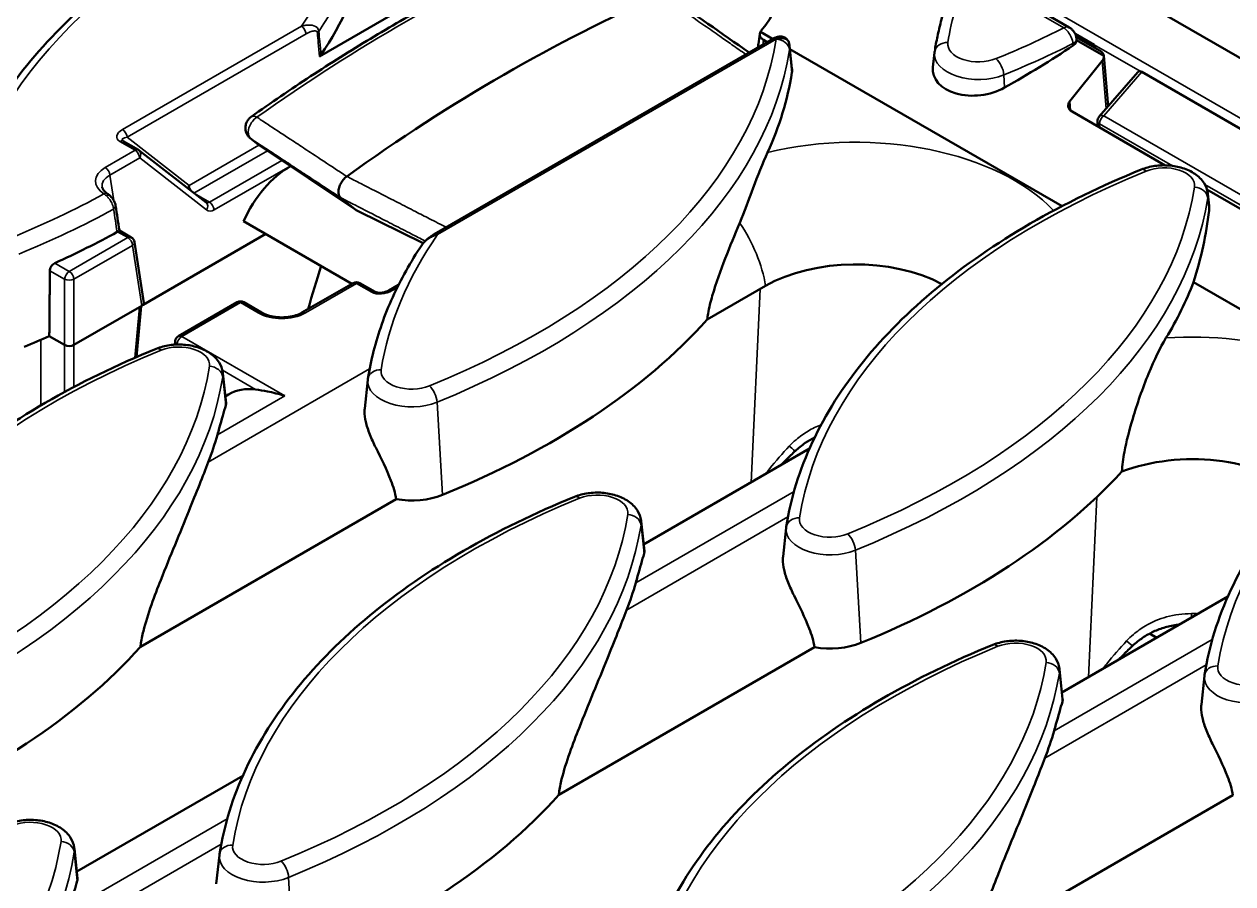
# Model space of a CAD drawing. Header units: millimetres. Extents: x 0 to 4362, y -130 to 2100.
# Drawn here: x 926.9 to 1017.4, y 550.3 to 614.6 of the extents above; entities that cross this region are included whole.
import ezdxf

# ---------------------------------------------------------------- set-up
doc = ezdxf.new("R2010")
doc.units = ezdxf.units.MM
doc.header["$LTSCALE"] = 5
doc.layers.add('Sichtbar (ISO)', color=7, linetype='Continuous', lineweight=50)
doc.layers.add('Sichtbar schmal (ISO)', color=7, linetype='Continuous', lineweight=35)

msp = doc.modelspace()

# ---------------------------------------------------------------- linework, layer by layer
at = {"layer": 'Sichtbar (ISO)'}
for p, q in [((1066.53, 584.064), (712.976, 788.188)), ((949.04, 612.234), (963.97, 620.855)), ((1005.166, 614.405), (997.994, 618.546)), ((982.98, 613.55), (957.638, 598.919)), ((982.956, 613.536), (982.049, 614.059)), ((982.286, 613.463), (982.558, 613.306)), ((1005.602, 613.933), (1007.027, 613.11)), ((1006.94, 613.15), (1005.609, 613.919)), ((1007.475, 612.648), (1005.693, 613.677)), ((1005.718, 613.502), (1005.709, 613.582)), ((1007.766, 612.276), (1005.72, 613.457)), ((984.23, 613.024), (984.412, 611.326)), ((1004.626, 601.024), (984.256, 612.785)), ((995.084, 612.519), (994.966, 611.421)), ((1005.214, 608.877), (1007.638, 611.895)), ((1007.767, 612.266), (1008.071, 608.489)), ((1007.41, 607.725), (1010.295, 611.062)), ((1010.596, 611.07), (1034.783, 597.106)), ((1012.337, 604.079), (1005.379, 608.096)), ((1007.319, 606.976), (1007.29, 607.36)), ((935.481, 605.232), (934.339, 605.892)), ((943.857, 606.107), (944.46, 605.626)), ((951.839, 600.69), (944.526, 605.578)), ((940.546, 601.299), (935.538, 605.194)), ((1030.163, 593.787), (1015.48, 602.264)), ((1015.545, 601.943), (1015.642, 601.039)), ((951.816, 600.707), (950.628, 601.656)), ((943.361, 599.901), (951.474, 595.217)), ((951.877, 600.668), (956.804, 598.25)), ((934.951, 598.69), (934.06, 599.205)), ((935.883, 593.792), (935.195, 598.332)), ((945.021, 598.943), (935.832, 593.637)), ((951.56, 595.267), (947.732, 593.056)), ((953.202, 594.607), (952.06, 595.267)), ((954.967, 595.141), (954.243, 594.723)), ((978.071, 592.538), (982.435, 595.057)), ((1029.989, 586.381), (1014.478, 595.337)), ((935.739, 593.563), (930.663, 590.633)), ((938.487, 591.291), (942.877, 593.826)), ((944.71, 593.056), (943.377, 593.826)), ((935.354, 589.736), (935.7, 593.541)), ((929.959, 590.633), (928.815, 591.293)), ((938.243, 590.933), (938.201, 590.656)), ((941.804, 588.529), (942.045, 586.278)), ((952.658, 588.024), (952.428, 585.878)), ((941.991, 586.789), (942.228, 586.926)), ((986.032, 583.55), (985.927, 583.61)), ((973.305, 575.708), (985.723, 582.878)), ((935.645, 568.043), (954.784, 579.093)), ((973.119, 577.448), (973.36, 575.197)), ((983.973, 576.943), (983.742, 574.797)), ((1004.62, 564.627), (1017.038, 571.797)), ((1011.713, 568.723), (1011.181, 569.03)), ((966.959, 556.962), (986.099, 568.012)), ((1004.433, 566.367), (1004.675, 564.116)), ((1015.287, 565.862), (1015.057, 563.716)), ((930.879, 551.213), (943.297, 558.383)), ((998.274, 545.881), (1017.414, 556.931)), ((930.692, 552.953), (930.934, 550.702)), ((941.546, 552.448), (941.316, 550.302))]:
    msp.add_line(p, q, dxfattribs=at)
for centre, start, end in [((1007.788, 607.398), 139.15741, 184.29153), ((935.231, 604.799), 52.12201, 60), ((934.701, 598.257), 8.61675, 60), ((951.81, 594.834), 60, 120), ((943.127, 593.393), 60, 120), ((938.737, 590.858), 120, 171.38325)]:
    msp.add_arc(centre, 0.5, start, end, dxfattribs=at)
for centre, major_axis, ratio, start_param, end_param in [((974.583, 616.606), (8.812, 1.276), 0.652034, 5.640748, 7.956786), ((890.305, 625.391), (63.043, 0), 0.57735, 5.916288, 6.128522), ((962.838, 498.492), (68.812, 119.187), 0.57735, 0.664325, 0.906481), ((-960.469, -49456.458), (29043.489, -55833.143), 0.546156, 2.334422, 2.334569), ((983.315, 612.032), (-0.826, -1.61), 0.730872, 3.978209, 3.98913), ((963.491, 640.443), (62.553, 9.061), 0.652034, 5.244609, 5.349633), ((1007.322, 613.359), (-0.521, -0.02), 0.560932, 0.728066, 0.947621), ((1006.862, 611.916), (0.035, 1.285), 0.283413, 5.524161, 5.911391), ((1006.765, 612.24), (1.002, 0), 0.576137, 0.061569, 0.783786), ((1006.772, 612.153), (0.992, 0.136), 0.65517, 5.677036, 6.261714), ((921.62, 614.31), (63.043, 0), 0.57735, 6.025513, 6.192687), ((980.944, 611.202), (3.475, 0), 0.57735, 6.192687, 6.345089), ((998.341, 611.541), (-3.368, -0.488), 0.652034, 6.117669, 8.386202), ((1010.605, 610.655), (-0.27, 0.44), 0.563539, 5.794531, 6.460093), ((1006.079, 608.619), (0.992, 0.136), 0.65517, 2.535443, 3.842338), ((945.064, 606.382), (-0.646, -0.72), 0.999697, 0.057578, 0.142406), ((946.792, 599.142), (2.95, 5.11), 0.57735, 0.765298, 1.751132), ((-4604.939, 3278.66), (-4449.035, 6564.789), 0.524494, 3.976107, 3.976393), ((1012.229, 600.599), (3.407, 0.493), 0.652034, 6.108044, 6.259119), ((952.358, 601.547), (-0.5, -0.868), 0.576612, 6.195487, 6.321548), ((952.373, 598.864), (63.193, 9.153), 0.652034, 5.980907, 6.108044), ((890.305, 625.391), (-63.043, 0), 0.57735, 2.23618, 2.334143), ((989.152, 591.179), (9.5, 0), 0.57735, 0.821195, 2.356194), ((994.871, 599.359), (35.4, 61.315), 0.57735, 1.93599, 1.986026), ((952.934, 603.229), (63.043, 0), 0.57735, 5.945087, 6.064604), ((935.382, 593.767), (0.504, 0), 0.572981, 5.501585, 6.369795), ((921.62, 609.411), (-63.568, 0), 0.57735, 2.184893, 2.663872), ((890.305, 620.492), (-63.568, 0), 0.57735, 2.184893, 2.221585), ((930.311, 590.839), (0.5, 0), 0.581753, 3.930789, 5.493989), ((945.65, 580.242), (-3.206, 6.798), 0.625236, 5.900399, 6.33513), ((879.193, 589.815), (63.043, 0), 0.57735, 6.063115, 6.120304), ((1014.406, 576.598), (9.5, 0), 0.57735, 0.599408, 2.162274), ((952.934, 598.33), (-63.568, 0), 0.57735, 2.184893, 2.654483), ((955.944, 581.303), (-4, 0), 0.57735, 1.276578, 2.184893), ((910.508, 578.734), (63.043, 0), 0.57735, 6.063115, 6.120304), ((987.259, 570.222), (-4, 0), 0.57735, 1.276578, 2.184893), ((879.193, 584.916), (-63.568, 0), 0.57735, 2.184893, 2.663872), ((941.823, 567.653), (63.043, 0), 0.57735, 6.063115, 6.120304), ((910.508, 573.835), (-63.568, 0), 0.57735, 2.184893, 2.663872)]:
    msp.add_ellipse(centre, major_axis=major_axis, ratio=ratio, start_param=start_param, end_param=end_param, dxfattribs=at)
for points, knots in [([(921.355, 599.191), (921.693, 601.343), (922.354, 603.472), (924.291, 607.614), (925.567, 609.627), (928.683, 613.479), (930.524, 615.318), (934.711, 618.776), (937.058, 620.394), (942.187, 623.367), (944.97, 624.721), (947.929, 625.926)], [5.5882853, 5.5882853, 5.5882853, 5.5882853, 5.7615256, 5.7615256, 5.9347658, 5.9347658, 6.108006, 6.108006, 6.2812463, 6.2812463, 6.4544865, 6.4544865, 6.4544865, 6.4544865]), ([(966.274, 620.557), (964.789, 619.902), (963.3, 619.205), (960.319, 617.729), (958.826, 616.95), (955.84, 615.313), (954.346, 614.454), (951.361, 612.657), (949.869, 611.72), (946.892, 609.769), (945.406, 608.755), (943.924, 607.705)], [4.5949312, 4.5949312, 4.5949312, 4.5949312, 4.6411297, 4.6411297, 4.6873283, 4.6873283, 4.7335269, 4.7335269, 4.7797255, 4.7797255, 4.8259241, 4.8259241, 4.8259241, 4.8259241]), ([(995.096, 612.605), (995.155, 612.98), (995.223, 613.354), (995.38, 614.1), (995.468, 614.472), (995.664, 615.215), (995.771, 615.585), (996.005, 616.323), (996.131, 616.69), (996.403, 617.423), (996.549, 617.788), (996.703, 618.151)], [5.5882853, 5.5882853, 5.5882853, 5.5882853, 5.6184542, 5.6184542, 5.648623, 5.648623, 5.6787918, 5.6787918, 5.7089607, 5.7089607, 5.7391295, 5.7391295, 5.7391295, 5.7391295]), ([(1005.709, 613.582), (1005.699, 613.66), (1005.682, 613.73), (1005.638, 613.857), (1005.612, 613.916), (1005.552, 614.027), (1005.518, 614.079), (1005.439, 614.18), (1005.396, 614.228), (1005.294, 614.32), (1005.236, 614.365), (1005.166, 614.405)], [0, 0, 0, 0, 0.00591779, 0.00591779, 0.01183558, 0.01183558, 0.01775337, 0.01775337, 0.02367116, 0.02367116, 0.02958895, 0.02958895, 0.02958895, 0.02958895]), ([(981.862, 612.904), (981.874, 612.992), (981.885, 613.08), (981.93, 613.417), (981.964, 613.665), (981.997, 613.914)], [2.9959175, 2.9959175, 2.9959175, 2.9959175, 3.0281739, 3.0281739, 3.1191901, 3.1191901, 3.1191901, 3.1191901]), ([(982.049, 614.059), (982.029, 614.025), (982.014, 613.989), (981.986, 613.879), (981.992, 613.804), (982.045, 613.681), (982.078, 613.632), (982.167, 613.542), (982.222, 613.5), (982.286, 613.463)], [0.0201121, 0.0201121, 0.0201121, 0.0201121, 0.039069, 0.039069, 0.0779464, 0.0779464, 0.104975, 0.104975, 0.1320307, 0.1320307, 0.1320307, 0.1320307]), ([(983.601, 613.718), (983.546, 613.722), (983.495, 613.721), (983.401, 613.71), (983.357, 613.702), (983.275, 613.681), (983.237, 613.669), (983.163, 613.641), (983.128, 613.626), (983.06, 613.594), (983.027, 613.576), (982.995, 613.558)], [0, 0, 0, 0, 0.00960001, 0.00960001, 0.01920003, 0.01920003, 0.02880004, 0.02880004, 0.03840005, 0.03840005, 0.04800007, 0.04800007, 0.04800007, 0.04800007]), ([(984.202, 613.202), (984.19, 613.259), (984.17, 613.318), (984.11, 613.431), (984.07, 613.485), (983.979, 613.575), (983.928, 613.612), (983.827, 613.665), (983.777, 613.683), (983.684, 613.708), (983.641, 613.714), (983.601, 613.718)], [0.00424875, 0.00424875, 0.00424875, 0.00424875, 0.01232642, 0.01232642, 0.02040408, 0.02040408, 0.02848174, 0.02848174, 0.0365594, 0.0365594, 0.04463707, 0.04463707, 0.04463707, 0.04463707]), ([(1005.72, 613.457), (1005.718, 613.393), (1005.699, 613.328), (1005.641, 613.226), (1005.612, 613.188), (1005.542, 613.117), (1005.502, 613.083), (1005.457, 613.053)], [0.06559938, 0.06559938, 0.06559938, 0.06559938, 0.09483555, 0.09483555, 0.11331126, 0.11331126, 0.13175672, 0.13175672, 0.13175672, 0.13175672]), ([(1005.718, 613.502), (1005.72, 613.492), (1005.72, 613.482), (1005.72, 613.467), (1005.72, 613.462), (1005.72, 613.457)], [0.05747953, 0.05747953, 0.05747953, 0.05747953, 0.062688351, 0.062688351, 0.065314268, 0.065314268, 0.065314268, 0.065314268]), ([(984.202, 613.202), (984.204, 613.191), (984.207, 613.179), (984.211, 613.155), (984.213, 613.143), (984.217, 613.12), (984.219, 613.108), (984.223, 613.084), (984.224, 613.072), (984.227, 613.048), (984.229, 613.036), (984.23, 613.024)], [2.23478369, 2.23478369, 2.23478369, 2.23478369, 2.24668518, 2.24668518, 2.25858667, 2.25858667, 2.27048816, 2.27048816, 2.28238965, 2.28238965, 2.29429113, 2.29429113, 2.29429113, 2.29429113]), ([(995.084, 612.519), (995.085, 612.525), (995.086, 612.53), (995.087, 612.542), (995.088, 612.548), (995.089, 612.559), (995.09, 612.565), (995.091, 612.576), (995.092, 612.582), (995.094, 612.594), (995.095, 612.599), (995.096, 612.605)], [5.5596905, 5.5596905, 5.5596905, 5.5596905, 5.56540946, 5.56540946, 5.57112842, 5.57112842, 5.57684739, 5.57684739, 5.58256635, 5.58256635, 5.58828531, 5.58828531, 5.58828531, 5.58828531]), ([(949.152, 612.335), (949.14, 612.316), (949.124, 612.298), (949.086, 612.264), (949.064, 612.249), (949.04, 612.234)], [0, 0, 0, 0, 0.01043246, 0.01043246, 0.02086491, 0.02086491, 0.02086491, 0.02086491]), ([(943.924, 607.705), (943.836, 607.643), (943.771, 607.576), (943.662, 607.44), (943.617, 607.367), (943.545, 607.207), (943.517, 607.119), (943.487, 606.905), (943.483, 606.778), (943.55, 606.521), (943.597, 606.407), (943.726, 606.229), (943.787, 606.164), (943.857, 606.107)], [0, 0, 0, 0, 0.00207292, 0.00207292, 0.0042152, 0.0042152, 0.00635748, 0.00635748, 0.00849575, 0.00849575, 0.00988507, 0.00988507, 0.01071138, 0.01071138, 0.01071138, 0.01071138]), ([(934.339, 605.892), (934.338, 605.893), (934.336, 605.894), (934.333, 605.895), (934.332, 605.896), (934.329, 605.898), (934.328, 605.898), (934.326, 605.9), (934.326, 605.9), (934.324, 605.902), (934.323, 605.902), (934.323, 605.903)], [-0.0795247, -0.0795247, -0.0795247, -0.0795247, -0.0570448, -0.0570448, -0.0345648, -0.0345648, -0.0120848, -0.0120848, 0.0103952, 0.0103952, 0.0328751, 0.0328751, 0.0328751, 0.0328751]), ([(982.582, 605.035), (982.217, 604.236), (981.847, 603.281), (981.166, 601.496), (980.829, 600.595), (980.496, 599.784)], [-0.6323625, -0.6323625, -0.6323625, -0.6323625, -0.3142659, -0.3142659, 0, 0, 0, 0]), ([(983.984, 577.029), (984.322, 579.181), (984.983, 581.31), (986.921, 585.452), (988.196, 587.465), (991.313, 591.317), (993.153, 593.156), (997.341, 596.614), (999.688, 598.232), (1004.817, 601.205), (1007.599, 602.559), (1010.559, 603.764)], [5.5882853, 5.5882853, 5.5882853, 5.5882853, 5.7615256, 5.7615256, 5.9347658, 5.9347658, 6.108006, 6.108006, 6.2812463, 6.2812463, 6.4544865, 6.4544865, 6.4544865, 6.4544865]), ([(1010.559, 603.764), (1010.878, 603.894), (1011.22, 603.982), (1011.919, 604.081), (1012.276, 604.092), (1012.978, 604.04), (1013.324, 603.977), (1013.983, 603.77), (1014.297, 603.627), (1014.845, 603.252), (1015.086, 603.023), (1015.402, 602.519), (1015.501, 602.267), (1015.541, 601.98), (1015.543, 601.962), (1015.545, 601.943)], [0.171301, 0.171301, 0.171301, 0.171301, 0.544708, 0.544708, 0.913961, 0.913961, 1.281842, 1.281842, 1.65525, 1.65525, 2.009336, 2.009336, 2.275825, 2.275825, 2.294291, 2.294291, 2.294291, 2.294291]), ([(951.083, 603.253), (950.991, 603.187), (950.902, 603.102), (950.741, 602.904), (950.67, 602.794), (950.556, 602.562), (950.514, 602.442), (950.464, 602.21), (950.456, 602.099), (950.473, 601.924), (950.491, 601.856), (950.546, 601.74), (950.583, 601.692), (950.628, 601.656)], [0, 0, 0, 0, 0.0393331, 0.0393331, 0.0784112, 0.0784112, 0.1172971, 0.1172971, 0.1561633, 0.1561633, 0.1857119, 0.1857119, 0.2153084, 0.2153084, 0.2153084, 0.2153084]), ([(933.175, 601.953), (933.12, 601.989), (933.071, 602.025), (932.984, 602.098), (932.946, 602.134), (932.883, 602.205), (932.858, 602.239), (932.817, 602.304), (932.802, 602.335), (932.781, 602.392), (932.774, 602.418), (932.77, 602.443)], [-0.7281042, -0.7281042, -0.7281042, -0.7281042, -0.5998052, -0.5998052, -0.4715063, -0.4715063, -0.3432073, -0.3432073, -0.2149083, -0.2149083, -0.0866094, -0.0866094, -0.0866094, -0.0866094]), ([(933.327, 601.839), (933.318, 601.847), (933.308, 601.855), (933.288, 601.871), (933.278, 601.879), (933.258, 601.895), (933.248, 601.902), (933.228, 601.917), (933.218, 601.925), (933.197, 601.939), (933.186, 601.946), (933.175, 601.953)], [0, 0, 0, 0, 0.00274217, 0.00274217, 0.00548433, 0.00548433, 0.0082265, 0.0082265, 0.01096867, 0.01096867, 0.01371083, 0.01371083, 0.01371083, 0.01371083]), ([(933.778, 601.047), (933.768, 601.11), (933.753, 601.171), (933.714, 601.288), (933.691, 601.345), (933.636, 601.456), (933.605, 601.509), (933.536, 601.612), (933.499, 601.661), (933.418, 601.754), (933.374, 601.798), (933.327, 601.839)], [0, 0, 0, 0, 0.0120657, 0.0120657, 0.02413141, 0.02413141, 0.03619711, 0.03619711, 0.04826281, 0.04826281, 0.06032852, 0.06032852, 0.06032852, 0.06032852]), ([(933.924, 599.114), (933.957, 599.136), (933.983, 599.154), (934.028, 599.184), (934.044, 599.195), (934.058, 599.203), (934.06, 599.205), (934.06, 599.205)], [-0.08867417, -0.08867417, -0.08867417, -0.08867417, -0.07362592, -0.07362592, -0.05578038, -0.05578038, -0.04521053, -0.04521053, -0.04521053, -0.04521053]), ([(980.496, 599.784), (980.48, 599.745), (980.464, 599.706), (980.132, 598.897), (979.774, 598.024), (979.067, 596.203), (978.717, 595.259), (978.325, 593.903), (978.207, 593.435), (978.106, 592.83), (978.086, 592.682), (978.071, 592.538)], [1.1026511, 1.1026511, 1.1026511, 1.1026511, 1.1177185, 1.1177185, 1.4148714, 1.4148714, 1.7120243, 1.7120243, 1.844258, 1.844258, 1.887619, 1.887619, 1.887619, 1.887619]), ([(952.669, 588.11), (952.777, 588.798), (952.919, 589.484), (953.266, 590.849), (953.472, 591.528), (953.949, 592.876), (954.219, 593.546), (954.823, 594.874), (955.156, 595.532), (955.884, 596.834), (956.279, 597.479), (956.704, 598.116)], [5.5882853, 5.5882853, 5.5882853, 5.5882853, 5.6436921, 5.6436921, 5.6990989, 5.6990989, 5.7545057, 5.7545057, 5.8099125, 5.8099125, 5.8653193, 5.8653193, 5.8653193, 5.8653193]), ([(957.638, 598.919), (957.578, 598.884), (957.517, 598.847), (957.395, 598.767), (957.334, 598.725), (957.211, 598.634), (957.15, 598.585), (957.026, 598.479), (956.963, 598.422), (956.835, 598.288), (956.77, 598.215), (956.704, 598.116)], [0, 0, 0, 0, 0.0222802, 0.0222802, 0.0445604, 0.0445604, 0.0668406, 0.0668406, 0.0891208, 0.0891208, 0.111401, 0.111401, 0.111401, 0.111401]), ([(928.858, 596.191), (928.858, 596.236), (928.865, 596.285), (928.896, 596.396), (928.923, 596.457), (928.989, 596.564), (929.032, 596.617), (929.126, 596.702), (929.177, 596.736), (929.225, 596.758)], [0.00377128, 0.00377128, 0.00377128, 0.00377128, 0.01883113, 0.01883113, 0.03766227, 0.03766227, 0.05657893, 0.05657893, 0.07496939, 0.07496939, 0.07496939, 0.07496939]), ([(954.243, 594.723), (954.179, 594.687), (954.104, 594.652), (953.942, 594.595), (953.856, 594.573), (953.687, 594.545), (953.606, 594.539), (953.473, 594.541), (953.42, 594.545), (953.337, 594.559), (953.304, 594.567), (953.255, 594.583), (953.236, 594.59), (953.213, 594.601), (953.207, 594.604), (953.202, 594.607)], [4.847966, 4.847966, 4.847966, 4.847966, 5.150915, 5.150915, 5.453863, 5.453863, 5.745117, 5.745117, 5.969183, 5.969183, 6.143585, 6.143585, 6.291034, 6.291034, 6.36271, 6.36271, 6.36271, 6.36271]), ([(947.732, 593.056), (947.601, 592.981), (947.445, 592.912), (947.093, 592.8), (946.897, 592.757), (946.485, 592.705), (946.269, 592.696), (945.842, 592.714), (945.631, 592.742), (945.24, 592.829), (945.06, 592.888), (944.834, 592.989), (944.769, 593.022), (944.71, 593.056)], [-0.7816, -0.7816, -0.7816, -0.7816, -0.50177, -0.50177, -0.215822, -0.215822, 0.074613, 0.074613, 0.365965, 0.365965, 0.654454, 0.654454, 0.7816, 0.7816, 0.7816, 0.7816]), ([(1015.299, 565.948), (1015.637, 568.1), (1016.298, 570.229), (1018.235, 574.371), (1019.511, 576.384), (1022.627, 580.236), (1024.468, 582.075), (1028.656, 585.533), (1031.002, 587.151), (1036.132, 590.124), (1038.914, 591.478), (1041.873, 592.683)], [5.5882853, 5.5882853, 5.5882853, 5.5882853, 5.7615256, 5.7615256, 5.9347658, 5.9347658, 6.108006, 6.108006, 6.2812463, 6.2812463, 6.4544865, 6.4544865, 6.4544865, 6.4544865]), ([(1012.409, 591.156), (1011.977, 590.448), (1011.534, 589.529), (1010.652, 587.384), (1010.243, 586.21), (1009.664, 584.27), (1009.444, 583.416), (1009.204, 582.134), (1009.133, 581.629), (1009.109, 581.151)], [-1.006934, -1.006934, -1.006934, -1.006934, -0.707762, -0.707762, -0.393765, -0.393765, -0.15248, -0.15248, 0, 0, 0, 0]), ([(910.243, 563.615), (910.581, 565.767), (911.242, 567.896), (913.18, 572.038), (914.455, 574.051), (917.571, 577.903), (919.412, 579.742), (923.6, 583.2), (925.947, 584.818), (931.076, 587.791), (933.858, 589.145), (936.817, 590.35)], [5.5882853, 5.5882853, 5.5882853, 5.5882853, 5.7615256, 5.7615256, 5.9347658, 5.9347658, 6.108006, 6.108006, 6.2812463, 6.2812463, 6.4544865, 6.4544865, 6.4544865, 6.4544865]), ([(936.817, 590.35), (937.137, 590.48), (937.478, 590.568), (938.178, 590.667), (938.535, 590.679), (939.237, 590.626), (939.583, 590.563), (940.242, 590.356), (940.556, 590.213), (941.104, 589.838), (941.344, 589.609), (941.66, 589.105), (941.76, 588.853), (941.799, 588.566), (941.802, 588.548), (941.804, 588.529)], [0.171301, 0.171301, 0.171301, 0.171301, 0.544708, 0.544708, 0.913961, 0.913961, 1.281842, 1.281842, 1.65525, 1.65525, 2.009336, 2.009336, 2.275825, 2.275825, 2.294291, 2.294291, 2.294291, 2.294291]), ([(946.438, 586.82), (946.026, 586.96), (945.535, 587.084), (944.85, 587.215), (944.52, 587.261), (944.263, 587.296)], [0, 0, 0, 0, 0.1433141, 0.1433141, 0.2514346, 0.2514346, 0.2514346, 0.2514346]), ([(952.658, 588.024), (952.659, 588.03), (952.659, 588.035), (952.661, 588.047), (952.661, 588.053), (952.663, 588.064), (952.663, 588.07), (952.665, 588.082), (952.666, 588.087), (952.668, 588.099), (952.668, 588.104), (952.669, 588.11)], [5.5596905, 5.5596905, 5.5596905, 5.5596905, 5.56540946, 5.56540946, 5.57112842, 5.57112842, 5.57684739, 5.57684739, 5.58256635, 5.58256635, 5.58828531, 5.58828531, 5.58828531, 5.58828531]), ([(942.024, 586.095), (941.887, 585.637), (941.722, 585.042), (941.498, 584.251), (941.451, 584.085), (941.402, 583.913)], [1.0982954, 1.0982954, 1.0982954, 1.0982954, 1.4526892, 1.4526892, 1.5412165, 1.5412165, 1.5412165, 1.5412165]), ([(942.045, 586.278), (942.047, 586.258), (942.048, 586.238), (942.045, 586.179), (942.037, 586.138), (942.024, 586.095)], [3.52470314, 3.52470314, 3.52470314, 3.52470314, 3.54324006, 3.54324006, 3.57659228, 3.57659228, 3.57659228, 3.57659228]), ([(954.784, 579.093), (954.706, 579.552), (954.569, 580.021), (954.079, 581.319), (953.639, 582.152), (953.104, 583.262), (952.947, 583.6), (952.68, 584.267), (952.57, 584.596), (952.445, 585.15), (952.409, 585.423), (952.416, 585.747), (952.421, 585.813), (952.428, 585.878)], [2.8285154, 2.8285154, 2.8285154, 2.8285154, 2.9796104, 2.9796104, 3.2469031, 3.2469031, 3.3498715, 3.3498715, 3.45284, 3.45284, 3.5432401, 3.5432401, 3.5669124, 3.5669124, 3.5669124, 3.5669124]), ([(986.104, 583.701), (985.864, 583.583), (985.631, 583.449), (985.148, 583.123), (984.902, 582.927), (984.672, 582.713)], [0.3934015, 0.3934015, 0.3934015, 0.3934015, 0.5008645, 0.5008645, 0.6260807, 0.6260807, 0.6260807, 0.6260807]), ([(984.672, 582.713), (984.443, 582.499), (984.217, 582.278), (983.868, 581.924), (983.743, 581.795), (983.619, 581.663)], [1.2150217, 1.2150217, 1.2150217, 1.2150217, 1.27784963, 1.27784963, 1.31341574, 1.31341574, 1.31341574, 1.31341574]), ([(940.716, 581.87), (940.313, 580.829), (939.819, 579.573), (938.606, 576.582), (937.858, 574.811), (936.713, 571.91), (936.171, 570.511), (935.776, 568.884), (935.703, 568.525), (935.654, 568.133), (935.649, 568.088), (935.645, 568.043)], [5.057153, 5.057153, 5.057153, 5.057153, 5.598349, 5.598349, 6.239433, 6.239433, 6.642714, 6.642714, 6.742864, 6.742864, 6.755946, 6.755946, 6.755946, 6.755946]), ([(941.558, 552.534), (941.896, 554.686), (942.557, 556.815), (944.494, 560.957), (945.77, 562.97), (948.886, 566.822), (950.727, 568.661), (954.915, 572.119), (957.261, 573.737), (962.39, 576.71), (965.173, 578.064), (968.132, 579.269)], [5.5882853, 5.5882853, 5.5882853, 5.5882853, 5.7615256, 5.7615256, 5.9347658, 5.9347658, 6.108006, 6.108006, 6.2812463, 6.2812463, 6.4544865, 6.4544865, 6.4544865, 6.4544865]), ([(968.132, 579.269), (968.451, 579.399), (968.793, 579.487), (969.492, 579.586), (969.849, 579.598), (970.552, 579.545), (970.897, 579.482), (971.557, 579.275), (971.87, 579.132), (972.419, 578.757), (972.659, 578.528), (972.975, 578.024), (973.074, 577.772), (973.114, 577.485), (973.117, 577.467), (973.119, 577.448)], [0.171301, 0.171301, 0.171301, 0.171301, 0.544708, 0.544708, 0.913961, 0.913961, 1.281842, 1.281842, 1.65525, 1.65525, 2.009336, 2.009336, 2.275825, 2.275825, 2.294291, 2.294291, 2.294291, 2.294291]), ([(983.973, 576.943), (983.973, 576.949), (983.974, 576.954), (983.975, 576.966), (983.976, 576.972), (983.977, 576.983), (983.978, 576.989), (983.98, 577.001), (983.981, 577.006), (983.982, 577.018), (983.983, 577.023), (983.984, 577.029)], [5.5596905, 5.5596905, 5.5596905, 5.5596905, 5.56540946, 5.56540946, 5.57112842, 5.57112842, 5.57684739, 5.57684739, 5.58256635, 5.58256635, 5.58828531, 5.58828531, 5.58828531, 5.58828531]), ([(973.339, 575.014), (973.202, 574.556), (973.036, 573.961), (972.813, 573.17), (972.766, 573.004), (972.717, 572.832)], [1.0982954, 1.0982954, 1.0982954, 1.0982954, 1.4526892, 1.4526892, 1.5412165, 1.5412165, 1.5412165, 1.5412165]), ([(973.36, 575.197), (973.362, 575.177), (973.363, 575.157), (973.359, 575.098), (973.352, 575.057), (973.339, 575.014)], [3.52470314, 3.52470314, 3.52470314, 3.52470314, 3.54324006, 3.54324006, 3.57659228, 3.57659228, 3.57659228, 3.57659228]), ([(986.099, 568.012), (986.021, 568.471), (985.884, 568.94), (985.394, 570.238), (984.954, 571.071), (984.419, 572.181), (984.262, 572.519), (983.994, 573.186), (983.885, 573.515), (983.76, 574.069), (983.724, 574.342), (983.731, 574.666), (983.735, 574.732), (983.742, 574.797)], [2.8285154, 2.8285154, 2.8285154, 2.8285154, 2.9796104, 2.9796104, 3.2469031, 3.2469031, 3.3498715, 3.3498715, 3.45284, 3.45284, 3.5432401, 3.5432401, 3.5669124, 3.5669124, 3.5669124, 3.5669124]), ([(972.031, 570.789), (971.627, 569.748), (971.134, 568.492), (969.921, 565.501), (969.172, 563.73), (968.028, 560.829), (967.486, 559.43), (967.09, 557.803), (967.017, 557.444), (966.969, 557.052), (966.964, 557.007), (966.959, 556.962)], [5.057153, 5.057153, 5.057153, 5.057153, 5.598349, 5.598349, 6.239433, 6.239433, 6.642714, 6.642714, 6.742864, 6.742864, 6.755946, 6.755946, 6.755946, 6.755946]), ([(1013.428, 569.713), (1013.388, 569.708), (1013.348, 569.703), (1012.983, 569.654), (1012.668, 569.59), (1012.056, 569.416), (1011.761, 569.308), (1011.195, 569.047), (1010.921, 568.893), (1010.402, 568.543), (1010.156, 568.347), (1009.926, 568.132)], [0.1097418, 0.1097418, 0.1097418, 0.1097418, 0.1252161, 0.1252161, 0.2504323, 0.2504323, 0.3756484, 0.3756484, 0.5008645, 0.5008645, 0.6260807, 0.6260807, 0.6260807, 0.6260807]), ([(999.447, 568.188), (999.766, 568.318), (1000.108, 568.406), (1000.807, 568.505), (1001.164, 568.516), (1001.867, 568.464), (1002.212, 568.401), (1002.871, 568.194), (1003.185, 568.051), (1003.734, 567.676), (1003.974, 567.447), (1004.29, 566.943), (1004.389, 566.691), (1004.429, 566.404), (1004.431, 566.386), (1004.433, 566.367)], [0.171301, 0.171301, 0.171301, 0.171301, 0.544708, 0.544708, 0.913961, 0.913961, 1.281842, 1.281842, 1.65525, 1.65525, 2.009336, 2.009336, 2.275825, 2.275825, 2.294291, 2.294291, 2.294291, 2.294291]), ([(972.872, 541.453), (973.21, 543.605), (973.872, 545.734), (975.809, 549.876), (977.085, 551.889), (980.201, 555.741), (982.042, 557.58), (986.229, 561.038), (988.576, 562.656), (993.705, 565.629), (996.487, 566.983), (999.447, 568.188)], [5.5882853, 5.5882853, 5.5882853, 5.5882853, 5.7615256, 5.7615256, 5.9347658, 5.9347658, 6.108006, 6.108006, 6.2812463, 6.2812463, 6.4544865, 6.4544865, 6.4544865, 6.4544865]), ([(1009.926, 568.132), (1009.697, 567.918), (1009.471, 567.698), (1009.122, 567.344), (1008.997, 567.214), (1008.873, 567.083)], [1.2150217, 1.2150217, 1.2150217, 1.2150217, 1.27784963, 1.27784963, 1.31341574, 1.31341574, 1.31341574, 1.31341574]), ([(1015.287, 565.862), (1015.288, 565.868), (1015.289, 565.873), (1015.29, 565.885), (1015.291, 565.891), (1015.292, 565.902), (1015.293, 565.908), (1015.294, 565.919), (1015.295, 565.925), (1015.297, 565.937), (1015.298, 565.942), (1015.299, 565.948)], [5.5596905, 5.5596905, 5.5596905, 5.5596905, 5.56540946, 5.56540946, 5.57112842, 5.57112842, 5.57684739, 5.57684739, 5.58256635, 5.58256635, 5.58828531, 5.58828531, 5.58828531, 5.58828531]), ([(1004.654, 563.933), (1004.516, 563.475), (1004.351, 562.88), (1004.127, 562.089), (1004.08, 561.923), (1004.031, 561.751)], [1.0982954, 1.0982954, 1.0982954, 1.0982954, 1.4526892, 1.4526892, 1.5412165, 1.5412165, 1.5412165, 1.5412165]), ([(1004.675, 564.116), (1004.677, 564.096), (1004.677, 564.076), (1004.674, 564.017), (1004.667, 563.976), (1004.654, 563.933)], [3.52470314, 3.52470314, 3.52470314, 3.52470314, 3.54324006, 3.54324006, 3.57659228, 3.57659228, 3.57659228, 3.57659228]), ([(1017.414, 556.931), (1017.336, 557.39), (1017.199, 557.859), (1016.708, 559.157), (1016.269, 559.99), (1015.734, 561.1), (1015.576, 561.438), (1015.309, 562.105), (1015.2, 562.434), (1015.074, 562.988), (1015.039, 563.261), (1015.046, 563.585), (1015.05, 563.651), (1015.057, 563.716)], [2.8285154, 2.8285154, 2.8285154, 2.8285154, 2.9796104, 2.9796104, 3.2469031, 3.2469031, 3.3498715, 3.3498715, 3.45284, 3.45284, 3.5432401, 3.5432401, 3.5669124, 3.5669124, 3.5669124, 3.5669124]), ([(1003.345, 559.708), (1002.942, 558.667), (1002.449, 557.411), (1001.236, 554.42), (1000.487, 552.649), (999.343, 549.747), (998.801, 548.349), (998.405, 546.722), (998.332, 546.363), (998.284, 545.971), (998.279, 545.926), (998.274, 545.881)], [5.057153, 5.057153, 5.057153, 5.057153, 5.598349, 5.598349, 6.239433, 6.239433, 6.642714, 6.642714, 6.742864, 6.742864, 6.755946, 6.755946, 6.755946, 6.755946]), ([(925.706, 554.774), (926.025, 554.904), (926.367, 554.992), (927.066, 555.091), (927.423, 555.103), (928.125, 555.05), (928.471, 554.987), (929.13, 554.781), (929.444, 554.637), (929.992, 554.262), (930.233, 554.034), (930.549, 553.529), (930.648, 553.277), (930.688, 552.99), (930.69, 552.972), (930.692, 552.953)], [0.171301, 0.171301, 0.171301, 0.171301, 0.544708, 0.544708, 0.913961, 0.913961, 1.281842, 1.281842, 1.65525, 1.65525, 2.009336, 2.009336, 2.275825, 2.275825, 2.294291, 2.294291, 2.294291, 2.294291]), ([(941.546, 552.448), (941.547, 552.454), (941.547, 552.46), (941.549, 552.471), (941.55, 552.477), (941.551, 552.488), (941.552, 552.494), (941.553, 552.506), (941.554, 552.511), (941.556, 552.523), (941.557, 552.529), (941.558, 552.534)], [5.5596905, 5.5596905, 5.5596905, 5.5596905, 5.56540946, 5.56540946, 5.57112842, 5.57112842, 5.57684739, 5.57684739, 5.58256635, 5.58256635, 5.58828531, 5.58828531, 5.58828531, 5.58828531]), ([(930.913, 550.519), (930.775, 550.061), (930.61, 549.466), (930.386, 548.675), (930.339, 548.509), (930.29, 548.337)], [1.0982954, 1.0982954, 1.0982954, 1.0982954, 1.4526892, 1.4526892, 1.5412165, 1.5412165, 1.5412165, 1.5412165]), ([(930.934, 550.702), (930.936, 550.683), (930.936, 550.662), (930.933, 550.603), (930.925, 550.562), (930.913, 550.519)], [3.52470314, 3.52470314, 3.52470314, 3.52470314, 3.54324006, 3.54324006, 3.57659228, 3.57659228, 3.57659228, 3.57659228])]:
    msp.add_open_spline(points, degree=3, knots=knots, dxfattribs=at)
for points, degree in [([(982.137, 614.186), (982.102, 614.145), (982.072, 614.102), (982.049, 614.059)], 3), ([(1010.482, 611.115), (1010.52, 611.107), (1010.559, 611.092), (1010.596, 611.07)], 3), ([(933.924, 599.114), (933.913, 599.107), (933.902, 599.1), (933.889, 599.093)], 3), ([(928.815, 591.293), (928.837, 593.75), (928.858, 596.191)], 2)]:
    msp.add_open_spline(points, degree=degree, dxfattribs=at)
at = {"layer": 'Sichtbar schmal (ISO)'}
for p, q in [((1062.641, 581.818), (709.087, 785.942)), ((997.594, 618.506), (1004.766, 614.365)), ((947.685, 614.49), (934.291, 606.757)), ((934.643, 606.181), (948.037, 613.914)), ((957.888, 598.894), (983.23, 613.525)), ((984.405, 611.021), (984.223, 612.734)), ((1006.94, 613.15), (1006.888, 612.986)), ((1007.027, 613.11), (1010.482, 611.115)), ((1007.638, 611.895), (1007.927, 608.322)), ((1000.324, 609.896), (1000.268, 610.848)), ((1007.758, 607.786), (1010.596, 611.07)), ((1005.27, 608.172), (1005.214, 608.877)), ((1007.457, 606.896), (1007.435, 607.193)), ((1007.435, 607.193), (1012.9, 604.038)), ((1029.781, 595.071), (1007.758, 607.786)), ((934.089, 605.867), (935.231, 605.208)), ((934.643, 606.181), (939.286, 602.569)), ((939.286, 602.569), (944.513, 605.587)), ((944.504, 605.594), (943.901, 606.075)), ((951.816, 600.707), (944.504, 605.594)), ((935.231, 605.208), (932.997, 603.918)), ((933.35, 603.342), (935.583, 604.632)), ((940.591, 600.736), (935.583, 604.632)), ((945.138, 605.168), (939.647, 601.998)), ((940.803, 601.321), (946.218, 604.447)), ((946.843, 604.029), (941.155, 600.745)), ((933.35, 603.342), (933.636, 601.453)), ((1015.322, 602.64), (1029.458, 594.478)), ((939.697, 601.959), (940.803, 601.321)), ((1015.639, 600.698), (1015.538, 601.653)), ((956.81, 598.257), (951.816, 600.707)), ((933.924, 599.114), (934.701, 598.666)), ((934.701, 598.666), (930.311, 596.131)), ((930.663, 595.555), (935.053, 598.09)), ((935.053, 598.09), (935.739, 593.563)), ((930.311, 596.131), (929.225, 596.758)), ((928.858, 596.191), (929.959, 595.555)), ((929.959, 595.555), (929.959, 590.633)), ((930.663, 590.633), (930.663, 595.555)), ((947.982, 593.032), (951.81, 595.242)), ((951.81, 595.242), (952.952, 594.583)), ((954.493, 594.699), (954.849, 594.904)), ((982.022, 594.819), (981.348, 580.352)), ((938.737, 591.266), (943.127, 593.801)), ((943.127, 593.801), (944.46, 593.032)), ((935.564, 593.462), (935.22, 589.678)), ((928.174, 586.107), (928.174, 591.014)), ((946.438, 586.82), (938.737, 591.266)), ((929.958, 590.633), (929.958, 587.116)), ((930.664, 587.494), (930.664, 590.633)), ((938.381, 590.664), (938.385, 590.69)), ((938.385, 590.69), (938.428, 590.665)), ((952.797, 588.845), (940.716, 581.87)), ((941.769, 588.736), (944.263, 587.296)), ((942.024, 586.095), (941.797, 588.24)), ((941.402, 583.913), (946.438, 586.82)), ((958.249, 579.416), (957.841, 586.353)), ((986.032, 583.55), (985.927, 583.61)), ((972.717, 572.832), (984.565, 579.672)), ((1007.23, 579.244), (1006.602, 565.772)), ((984.112, 577.764), (972.031, 570.789)), ((973.339, 575.014), (973.111, 577.159)), ((989.564, 568.335), (989.156, 575.272)), ((1004.031, 561.751), (1015.879, 568.591)), ((1011.713, 568.723), (1011.181, 569.03)), ((1015.427, 566.683), (1003.345, 559.708)), ((1004.654, 563.933), (1004.426, 566.078)), ((930.29, 548.337), (942.138, 555.177)), ((941.686, 553.269), (929.604, 546.294)), ((930.913, 550.519), (930.685, 552.664)), ((947.137, 543.84), (946.73, 550.777))]:
    msp.add_line(p, q, dxfattribs=at)
for centre, major_axis, ratio, start_param, end_param in [((983.954, 596.625), (-61.864, 0), 0.57735, 5.326486, 6.192687), ((890.305, 627.841), (61.864, 0), 0.57735, 5.900106, 6.192687), ((890.305, 627.095), (62.861, 0), 0.57735, 5.916909, 6.192687), ((955.343, 502.819), (68.535, 118.706), 0.57735, 0.66794, 0.898933), ((1057.695, 610.038), (-61.864, 0), 0.57735, 6.043832, 6.192687), ((947.685, 614.082), (-0.25, 0.433), 0.57735, 4.014257, 5.497787), ((964.046, 641.255), (-61.864, 0), 0.57735, 2.184893, 2.289238), ((1004.766, 613.712), (0.4, 0.693), 0.57735, 0, 0.785398), ((948.531, 614.165), (0.498, 0.044), 0.535444, 5.449251, 5.866755), ((921.62, 616.76), (61.864, 0), 0.57735, 5.326486, 6.192495), ((983.23, 613.117), (-0.25, 0.433), 0.57735, 5.497787, 6.283185), ((983.241, 613.123), (-0.246, 0.436), 0.585243, 5.488442, 6.283185), ((983.231, 612.715), (0.988, -0.155), 0.813155, 0.214386, 1.678144), ((983.56, 613.219), (0.041, 0.498), 0.816234, 5.478236, 6.283185), ((1004.914, 613.485), (0.794, 0.097), 0.551923, 5.365125, 6.283185), ((921.62, 616.014), (62.861, 0), 0.57735, 5.326486, 6.192687), ((980.944, 612.906), (3.292, 0), 0.57735, 6.192687, 6.345089), ((996.084, 612.45), (-0.988, 0.155), 0.813155, 4.839509, 6.283185), ((998.37, 613.147), (-2.296, 0), 0.57735, 6.192687, 8.468079), ((964.046, 640.509), (62.861, 0), 0.57735, 5.326486, 5.4312), ((998.37, 612.401), (-3.292, 0), 0.57735, 6.221282, 8.468079), ((999.694, 611.246), (-0.377, 0.926), 0.470482, 4.086414, 5.569944), ((944.473, 606.93), (-0.549, 0.775), 0.508224, 5.499473, 6.283185), ((1007.788, 607.398), (-0.499, -0.037), 0.522916, 0, 0.744135), ((1007.788, 607.398), (-0.378, 0.327), 0.659067, 5.301108, 6.283185), ((1007.788, 607.398), (0.25, 0.433), 0.57735, 0.872665, 2.356194), ((935.052, 606.377), (1.19, 0.23), 0.514513, 2.162289, 3.677034), ((934.291, 606.349), (-0.25, 0.433), 0.57735, 4.014257, 5.497787), ((989.152, 596.078), (-16.848, 0), 0.57735, 3.63524, 5.113002), ((934.089, 605.459), (0.25, 0.433), 0.57735, 0, 0.785398), ((935.052, 605.969), (-0.785, 0.025), 0.298867, 5.270126, 6.672471), ((944.45, 606.85), (-0.593, -0.742), 0.81339, 0, 0.070278), ((945.053, 606.368), (-0.593, -0.742), 0.81339, 0, 0.070278), ((945.08, 606.41), (-0.553, -0.833), 0.561164, 6.232033, 6.281368), ((935.231, 604.799), (0.25, 0.433), 0.57735, 0, 0.785398), ((935.231, 604.799), (-0.25, 0.433), 0.57735, 4.014257, 5.497787), ((935.231, 604.799), (0.307, 0.395), 0.772961, 4.880841, 6.283185), ((934.785, 602.901), (-2.519, 0), 0.572981, 5.501585, 7.011289), ((932.997, 603.51), (-0.25, 0.433), 0.57735, 4.014257, 5.497787), ((1046.583, 574.462), (-61.864, 0), 0.57735, 5.326486, 6.192687), ((1010.936, 602.838), (-0.377, 0.926), 0.470482, 5.569944, 6.283185), ((1012.259, 602.571), (2.296, 0), 0.57735, 6.192687, 8.468079), ((934.785, 602.493), (-2.022, 0.074), 0.57031, 5.522537, 6.390747), ((890.305, 627.841), (-61.864, 0), 0.57735, 2.184893, 2.33036), ((932.905, 601.533), (0.27, 0.421), 0.607408, 0, 0.813629), ((933, 601.461), (0.328, 0.378), 0.385197, 0, 0.888875), ((939.638, 602.401), (0.307, 0.395), 0.772961, 1.739248, 2.247093), ((939.638, 602.401), (0.25, -0.433), 0.57735, 4.014257, 5.031084), ((952.934, 605.679), (61.864, 0), 0.57735, 5.326486, 6.192687), ((1014.546, 601.634), (0.988, -0.155), 0.813155, 0.214386, 1.697916), ((1012.259, 601.825), (3.292, 0), 0.57735, 6.192687, 6.345089), ((890.305, 627.095), (62.861, 0), 0.57735, 5.326486, 5.472742), ((933.284, 600.971), (0.494, 0.076), 0.571599, 5.389143, 6.283185), ((940.741, 601.765), (0.169, 0.476), 0.665976, 3.038304, 3.804879), ((940.239, 600.904), (0.307, 0.395), 0.772961, 4.880841, 6.283185), ((940.803, 600.913), (0.25, -0.433), 0.57735, 0.872665, 2.356194), ((952.934, 604.933), (62.861, 0), 0.57735, 5.326486, 6.192687), ((941.093, 601.597), (-0.427, -0.906), 0.625236, 6.143974, 7.016639), ((977.238, 596.832), (3.75, -6.495), 0.57735, 0.986756, 1.694776), ((934.701, 598.257), (0.25, 0.433), 0.57735, 0, 0.785398), ((934.701, 598.257), (0.25, -0.433), 0.57735, 0.872665, 2.356194), ((934.701, 598.257), (0.494, 0.075), 0.572981, 5.414976, 6.283185), ((1015.268, 585.543), (-61.864, 0), 0.57735, 5.900106, 6.192687), ((957.888, 598.486), (-0.25, 0.433), 0.57735, 5.497787, 6.283185), ((930.311, 595.723), (-0.25, -0.433), 0.57735, 3.926991, 5.410521), ((930.311, 595.723), (0.5, 0), 0.472722, 3.930789, 5.493989), ((930.311, 595.723), (-0.25, 0.433), 0.57735, 4.014257, 5.497787), ((951.81, 594.834), (-0.25, 0.433), 0.57735, 5.497787, 6.283185), ((951.81, 594.834), (0.25, 0.433), 0.57735, 0, 0.785398), ((953.835, 595.138), (1.122, 0.264), 0.568022, 3.684726, 5.19947), ((952.952, 594.174), (0.25, 0.433), 0.57735, 0, 0.785398), ((954.493, 594.29), (-0.25, 0.433), 0.57735, 5.497787, 6.283185), ((943.127, 593.393), (-0.25, 0.433), 0.57735, 5.497787, 6.283185), ((943.127, 593.393), (0.25, 0.433), 0.57735, 0, 0.785398), ((944.46, 592.623), (0.25, 0.433), 0.57735, 0, 0.785398), ((946.221, 594.064), (2.5, 0), 0.581753, 3.930789, 5.493989), ((947.982, 592.623), (-0.25, 0.433), 0.57735, 5.497787, 6.283185), ((1077.898, 563.381), (-61.864, 0), 0.57735, 5.326486, 6.192687), ((938.737, 590.858), (-0.494, 0.075), 0.572981, 0, 0.868209), ((938.737, 590.858), (0.25, 0.433), 0.57735, 0.785398, 2.268928), ((938.737, 590.858), (-0.25, 0.433), 0.57735, 5.497787, 6.283185), ((1014.406, 581.497), (-16.848, 0), 0.57735, 3.617796, 4.831222), ((972.842, 561.049), (-61.864, 0), 0.57735, 5.326486, 6.192687), ((937.194, 589.424), (-0.377, 0.926), 0.470482, 5.569944, 6.283185), ((938.518, 589.157), (2.296, 0), 0.57735, 6.192687, 8.468079), ((879.193, 592.265), (61.864, 0), 0.57735, 5.326486, 6.192687), ((940.805, 588.22), (0.988, -0.155), 0.813155, 0.214386, 1.697916), ((879.193, 591.52), (62.861, 0), 0.57735, 5.326486, 6.192687), ((938.518, 588.411), (3.292, 0), 0.57735, 6.192687, 6.345089), ((953.657, 587.955), (-0.988, 0.155), 0.813155, 4.839509, 6.283185), ((955.944, 588.652), (-2.296, 0), 0.57735, 6.192687, 8.468079), ((955.944, 587.906), (-3.292, 0), 0.57735, 6.221282, 8.468079), ((957.267, 586.752), (-0.377, 0.926), 0.470482, 4.086414, 5.569944), ((983.308, 584.175), (1.365, -1.462), 0.071839, 5.509262, 6.283185), ((1004.157, 549.968), (-61.864, 0), 0.57735, 5.326486, 6.192687), ((968.509, 578.343), (-0.377, 0.926), 0.470482, 5.569944, 6.283185), ((969.832, 578.076), (2.296, 0), 0.57735, 6.192687, 8.468079), ((910.508, 581.184), (61.864, 0), 0.57735, 5.326486, 6.192687), ((972.119, 577.139), (0.988, -0.155), 0.813155, 0.214386, 1.697916), ((969.832, 577.33), (3.292, 0), 0.57735, 6.192687, 6.345089), ((984.972, 576.874), (-0.988, 0.155), 0.813155, 4.839509, 6.283185), ((987.259, 577.571), (-2.296, 0), 0.57735, 6.192687, 8.468079), ((910.508, 580.439), (62.861, 0), 0.57735, 5.326486, 6.192687), ((987.259, 576.825), (-3.292, 0), 0.57735, 6.221282, 8.468079), ((988.582, 575.671), (-0.377, 0.926), 0.470482, 4.086414, 5.569944), ((1014.293, 571.765), (-0.01, 2), 0.007176, 3.831341, 4.044531), ((1014.406, 564.265), (-10.844, 0), 0.57735, 4.673355, 4.721177), ((999.824, 567.262), (-0.377, 0.926), 0.470482, 5.569944, 6.283185), ((1001.147, 566.995), (2.296, 0), 0.57735, 6.192687, 8.468079), ((1008.561, 569.594), (1.365, -1.462), 0.071839, 5.509262, 6.283185), ((1035.472, 538.887), (-61.864, 0), 0.57735, 5.326486, 6.192687), ((941.823, 570.103), (61.864, 0), 0.57735, 5.326486, 6.192687), ((1003.434, 566.058), (0.988, -0.155), 0.813155, 0.214386, 1.697916), ((1016.287, 565.793), (-0.988, 0.155), 0.813155, 4.839509, 6.283185), ((1018.573, 566.49), (-2.296, 0), 0.57735, 6.192687, 8.468079), ((941.823, 569.357), (62.861, 0), 0.57735, 5.326486, 6.192687), ((1001.147, 566.249), (3.292, 0), 0.57735, 6.192687, 6.345089), ((1018.573, 565.744), (-3.292, 0), 0.57735, 6.221282, 8.468079), ((927.406, 553.581), (2.296, 0), 0.57735, 6.192687, 8.468079), ((868.082, 556.689), (61.864, 0), 0.57735, 5.326486, 6.192687), ((929.693, 552.644), (0.988, -0.155), 0.813155, 0.214386, 1.697916), ((927.406, 552.835), (3.292, 0), 0.57735, 6.192687, 6.345089), ((942.545, 552.379), (-0.988, 0.155), 0.813155, 4.839509, 6.283185), ((944.832, 553.076), (-2.296, 0), 0.57735, 6.192687, 8.468079), ((868.082, 555.944), (62.861, 0), 0.57735, 5.326486, 6.192687), ((944.832, 552.33), (-3.292, 0), 0.57735, 6.221282, 8.468079), ((946.156, 551.176), (-0.377, 0.926), 0.470482, 4.086414, 5.569944)]:
    msp.add_ellipse(centre, major_axis=major_axis, ratio=ratio, start_param=start_param, end_param=end_param, dxfattribs=at)
for points, knots in [([(974.591, 616.825), (974.893, 616.615), (975.195, 616.404), (976.101, 615.772), (976.705, 615.35), (977.687, 614.664), (978.065, 614.4), (978.631, 614.004), (978.82, 613.872), (979.311, 613.53), (979.614, 613.318), (980.262, 612.865), (980.609, 612.623), (980.956, 612.381)], [0.1019866, 0.1019866, 0.1019866, 0.1019866, 0.2374389, 0.2374389, 0.5087977, 0.5087977, 0.6783969, 0.6783969, 0.7631965, 0.7631965, 0.8988759, 0.8988759, 1.0545257, 1.0545257, 1.0545257, 1.0545257]), ([(948.996, 614.098), (948.971, 614.36), (948.777, 614.476), (948.461, 614.58), (948.308, 614.588), (948.057, 614.572), (947.96, 614.558), (947.804, 614.524), (947.744, 614.508), (947.685, 614.49)], [-0.1323606, -0.1323606, -0.1323606, -0.1323606, -0.0853726, -0.0853726, -0.0430172, -0.0430172, -0.0165451, -0.0165451, 0, 0, 0, 0]), ([(1004.766, 614.365), (1004.807, 614.339), (1004.849, 614.308), (1004.955, 614.215), (1005.018, 614.149), (1005.171, 613.954), (1005.254, 613.814), (1005.385, 613.51), (1005.428, 613.344), (1005.439, 613.196)], [-0.02958895, -0.02958895, -0.02958895, -0.02958895, -0.02589033, -0.02589033, -0.01997254, -0.01997254, -0.01050408, -0.01050408, 0, 0, 0, 0]), ([(948.037, 613.914), (948.076, 613.937), (948.116, 613.958), (948.218, 614.011), (948.282, 614.04), (948.445, 614.104), (948.545, 614.133), (948.748, 614.148), (948.871, 614.129), (948.883, 613.997)], [0, 0, 0, 0, 0.0165451, 0.0165451, 0.0430172, 0.0430172, 0.0853726, 0.0853726, 0.1323606, 0.1323606, 0.1323606, 0.1323606]), ([(948.883, 613.997), (948.905, 613.746), (948.928, 613.495), (948.98, 612.908), (949.01, 612.571), (949.04, 612.234)], [0, 0, 0, 0, 0.0894899, 0.0894899, 0.2095488, 0.2095488, 0.2095488, 0.2095488]), ([(949.152, 612.335), (949.122, 612.671), (949.093, 613.008), (949.04, 613.596), (949.018, 613.847), (948.996, 614.098)], [-0.2095488, -0.2095488, -0.2095488, -0.2095488, -0.0894899, -0.0894899, 0, 0, 0, 0]), ([(983.23, 613.525), (983.232, 613.526), (983.235, 613.526), (983.239, 613.528), (983.242, 613.528), (983.245, 613.529), (983.247, 613.53), (983.249, 613.53), (983.25, 613.53), (983.251, 613.531)], [-0.001545102, -0.001545102, -0.001545102, -0.001545102, -0.000996591, -0.000996591, -0.000502158, -0.000502158, -0.000193138, -0.000193138, 0, 0, 0, 0]), ([(983.251, 613.531), (983.289, 613.541), (983.327, 613.55), (983.401, 613.564), (983.435, 613.569), (983.492, 613.576), (983.513, 613.578), (983.548, 613.58), (983.562, 613.581), (983.602, 613.582), (983.628, 613.582), (983.697, 613.579), (983.738, 613.574), (983.814, 613.561), (983.848, 613.552), (983.881, 613.54)], [-0.04800007, -0.04800007, -0.04800007, -0.04800007, -0.03948005, -0.03948005, -0.03180004, -0.03180004, -0.02700004, -0.02700004, -0.02400003, -0.02400003, -0.01800002, -0.01800002, -0.00840001, -0.00840001, 0, 0, 0, 0]), ([(983.881, 613.54), (983.903, 613.533), (983.924, 613.524), (983.978, 613.5), (984.008, 613.482), (984.081, 613.428), (984.119, 613.388), (984.173, 613.299), (984.191, 613.254), (984.202, 613.202)], [-0.04463707, -0.04463707, -0.04463707, -0.04463707, -0.03905743, -0.03905743, -0.03013002, -0.03013002, -0.01584616, -0.01584616, -0.00424875, -0.00424875, -0.00424875, -0.00424875]), ([(943.901, 606.075), (943.771, 606.177), (943.699, 606.36), (943.711, 606.776), (943.78, 606.997), (943.971, 607.318), (944.062, 607.431), (944.227, 607.584), (944.294, 607.635), (944.362, 607.676)], [-0.01071138, -0.01071138, -0.01071138, -0.01071138, -0.00690884, -0.00690884, -0.0034812, -0.0034812, -0.00133892, -0.00133892, 0, 0, 0, 0]), ([(951.083, 603.253), (950.795, 603.443), (950.507, 603.632), (949.648, 604.197), (949.077, 604.573), (948.15, 605.183), (947.793, 605.418), (947.258, 605.77), (947.08, 605.887), (946.616, 606.192), (946.331, 606.38), (945.589, 606.868), (945.133, 607.169), (944.572, 607.538), (944.467, 607.607), (944.362, 607.676)], [0.100602, 0.100602, 0.100602, 0.100602, 0.237684, 0.237684, 0.509324, 0.509324, 0.679098, 0.679098, 0.763985, 0.763985, 0.899805, 0.899805, 1.117116, 1.117116, 1.167006, 1.167006, 1.167006, 1.167006]), ([(943.901, 606.075), (944.006, 606.006), (944.111, 605.938), (944.672, 605.569), (945.129, 605.269), (945.872, 604.781), (946.157, 604.593), (946.621, 604.288), (946.8, 604.171), (947.335, 603.82), (947.692, 603.585), (948.62, 602.975), (949.191, 602.6), (950.051, 602.035), (950.339, 601.846), (950.628, 601.656)], [-1.167006, -1.167006, -1.167006, -1.167006, -1.117116, -1.117116, -0.899805, -0.899805, -0.763985, -0.763985, -0.679098, -0.679098, -0.509324, -0.509324, -0.237684, -0.237684, -0.100602, -0.100602, -0.100602, -0.100602]), ([(958.538, 599.438), (958.118, 599.653), (957.699, 599.867), (956.929, 600.261), (956.578, 600.441), (956.007, 600.733), (955.788, 600.845), (955.13, 601.182), (954.691, 601.407), (953.55, 601.991), (952.848, 602.35), (951.792, 602.89), (951.437, 603.072), (951.083, 603.253)], [-1.0619651, -1.0619651, -1.0619651, -1.0619651, -0.899805, -0.899805, -0.7639854, -0.7639854, -0.6790981, -0.6790981, -0.5093236, -0.5093236, -0.2376844, -0.2376844, -0.1006022, -0.1006022, -0.1006022, -0.1006022]), ([(932.905, 601.941), (932.913, 601.936), (932.921, 601.931), (932.941, 601.918), (932.953, 601.909), (932.986, 601.885), (933.006, 601.87), (933.049, 601.836), (933.071, 601.817), (933.093, 601.797)], [-0.01371083, -0.01371083, -0.01371083, -0.01371083, -0.01199698, -0.01199698, -0.00925481, -0.00925481, -0.00486735, -0.00486735, 0, 0, 0, 0]), ([(933.093, 601.797), (933.127, 601.766), (933.161, 601.732), (933.247, 601.639), (933.297, 601.577), (933.415, 601.405), (933.479, 601.289), (933.579, 601.046), (933.614, 600.916), (933.627, 600.798)], [-0.06032852, -0.06032852, -0.06032852, -0.06032852, -0.05278745, -0.05278745, -0.04072175, -0.04072175, -0.02141662, -0.02141662, 0, 0, 0, 0]), ([(933.627, 600.798), (933.672, 600.506), (933.717, 600.213), (933.804, 599.645), (933.847, 599.369), (933.889, 599.093)], [-0.8653893, -0.8653893, -0.8653893, -0.8653893, -0.7572156, -0.7572156, -0.655044, -0.655044, -0.655044, -0.655044]), ([(950.628, 601.656), (950.982, 601.475), (951.336, 601.293), (952.391, 600.752), (953.093, 600.393), (954.233, 599.809), (954.672, 599.584), (955.329, 599.247), (955.549, 599.134), (956.119, 598.842), (956.47, 598.662), (956.866, 598.459), (956.911, 598.436), (956.956, 598.413)], [0.1006022, 0.1006022, 0.1006022, 0.1006022, 0.2376844, 0.2376844, 0.5093236, 0.5093236, 0.6790981, 0.6790981, 0.7639854, 0.7639854, 0.899805, 0.899805, 0.9173335, 0.9173335, 0.9173335, 0.9173335]), ([(956.695, 598.105), (956.77, 598.221), (956.87, 598.322), (957.113, 598.531), (957.266, 598.626), (957.517, 598.755), (957.614, 598.797), (957.769, 598.856), (957.829, 598.876), (957.888, 598.894)], [-0.111401, -0.111401, -0.111401, -0.111401, -0.0854324, -0.0854324, -0.0430473, -0.0430473, -0.0165567, -0.0165567, 0, 0, 0, 0]), ([(986.596, 584.664), (986.259, 584.535), (985.931, 584.377), (985.301, 584.001), (985, 583.784), (984.541, 583.391), (984.372, 583.23), (984.21, 583.061)], [0.2961813, 0.2961813, 0.2961813, 0.2961813, 0.4226044, 0.4226044, 0.5478206, 0.5478206, 0.6260807, 0.6260807, 0.6260807, 0.6260807]), ([(984.21, 583.061), (983.698, 582.524), (983.203, 581.953), (982.634, 581.232), (982.538, 581.109), (982.444, 580.984)], [1.2150217, 1.2150217, 1.2150217, 1.2150217, 1.3668938, 1.3668938, 1.3979308, 1.3979308, 1.3979308, 1.3979308]), ([(1014.311, 570.526), (1013.685, 570.523), (1013.058, 570.447), (1011.901, 570.13), (1011.369, 569.907), (1010.555, 569.421), (1010.254, 569.204), (1009.795, 568.81), (1009.625, 568.649), (1009.464, 568.48)], [0, 0, 0, 0, 0.2222586, 0.2222586, 0.4226044, 0.4226044, 0.5478206, 0.5478206, 0.6260807, 0.6260807, 0.6260807, 0.6260807]), ([(1009.464, 568.48), (1008.952, 567.943), (1008.457, 567.373), (1007.888, 566.652), (1007.792, 566.529), (1007.698, 566.404)], [1.2150217, 1.2150217, 1.2150217, 1.2150217, 1.3668938, 1.3668938, 1.3979308, 1.3979308, 1.3979308, 1.3979308])]:
    msp.add_open_spline(points, degree=3, knots=knots, dxfattribs=at)
for points in [[(982.286, 613.463), (982.271, 613.35), (982.256, 613.236), (982.24, 613.123)], [(1005.439, 613.196), (1005.445, 613.148), (1005.451, 613.1), (1005.457, 613.053)]]:
    msp.add_open_spline(points, degree=3, dxfattribs=at)

doc.saveas('drawing.dxf')
